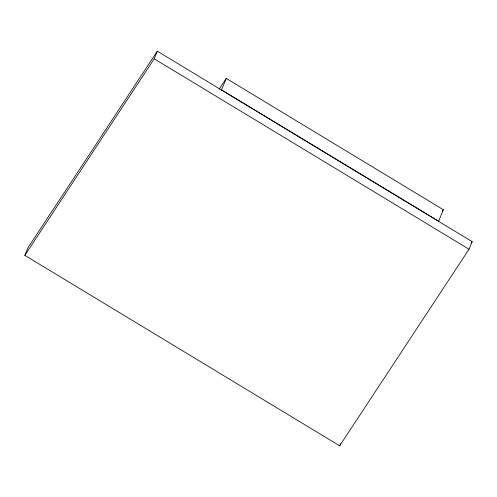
<?xml version="1.0" encoding="UTF-8"?>
<svg xmlns="http://www.w3.org/2000/svg" width="497" height="497" viewBox="0 0 497 497"><rect width="100%" height="100%" fill="white"/><g stroke="black" fill="none" stroke-linecap="round" stroke-linejoin="round"><path stroke-width="0.75" d="M24.85 255.377L27.969 247.767L157.319 51.185L472.15 241.623L469.031 249.233L339.681 445.815L24.85 255.377L154.2 58.795L157.319 51.185M221.289 90.547L226.265 78.408L443.355 209.728L438.671 221.146M339.681 445.815L340.532 443.74M219.022 89.423L226.265 78.408M442.504 211.02L443.355 209.728M471.299 242.915L472.15 241.623M221.544 89.92L438.634 221.233M154.2 58.795L469.031 249.233"/></g></svg>
